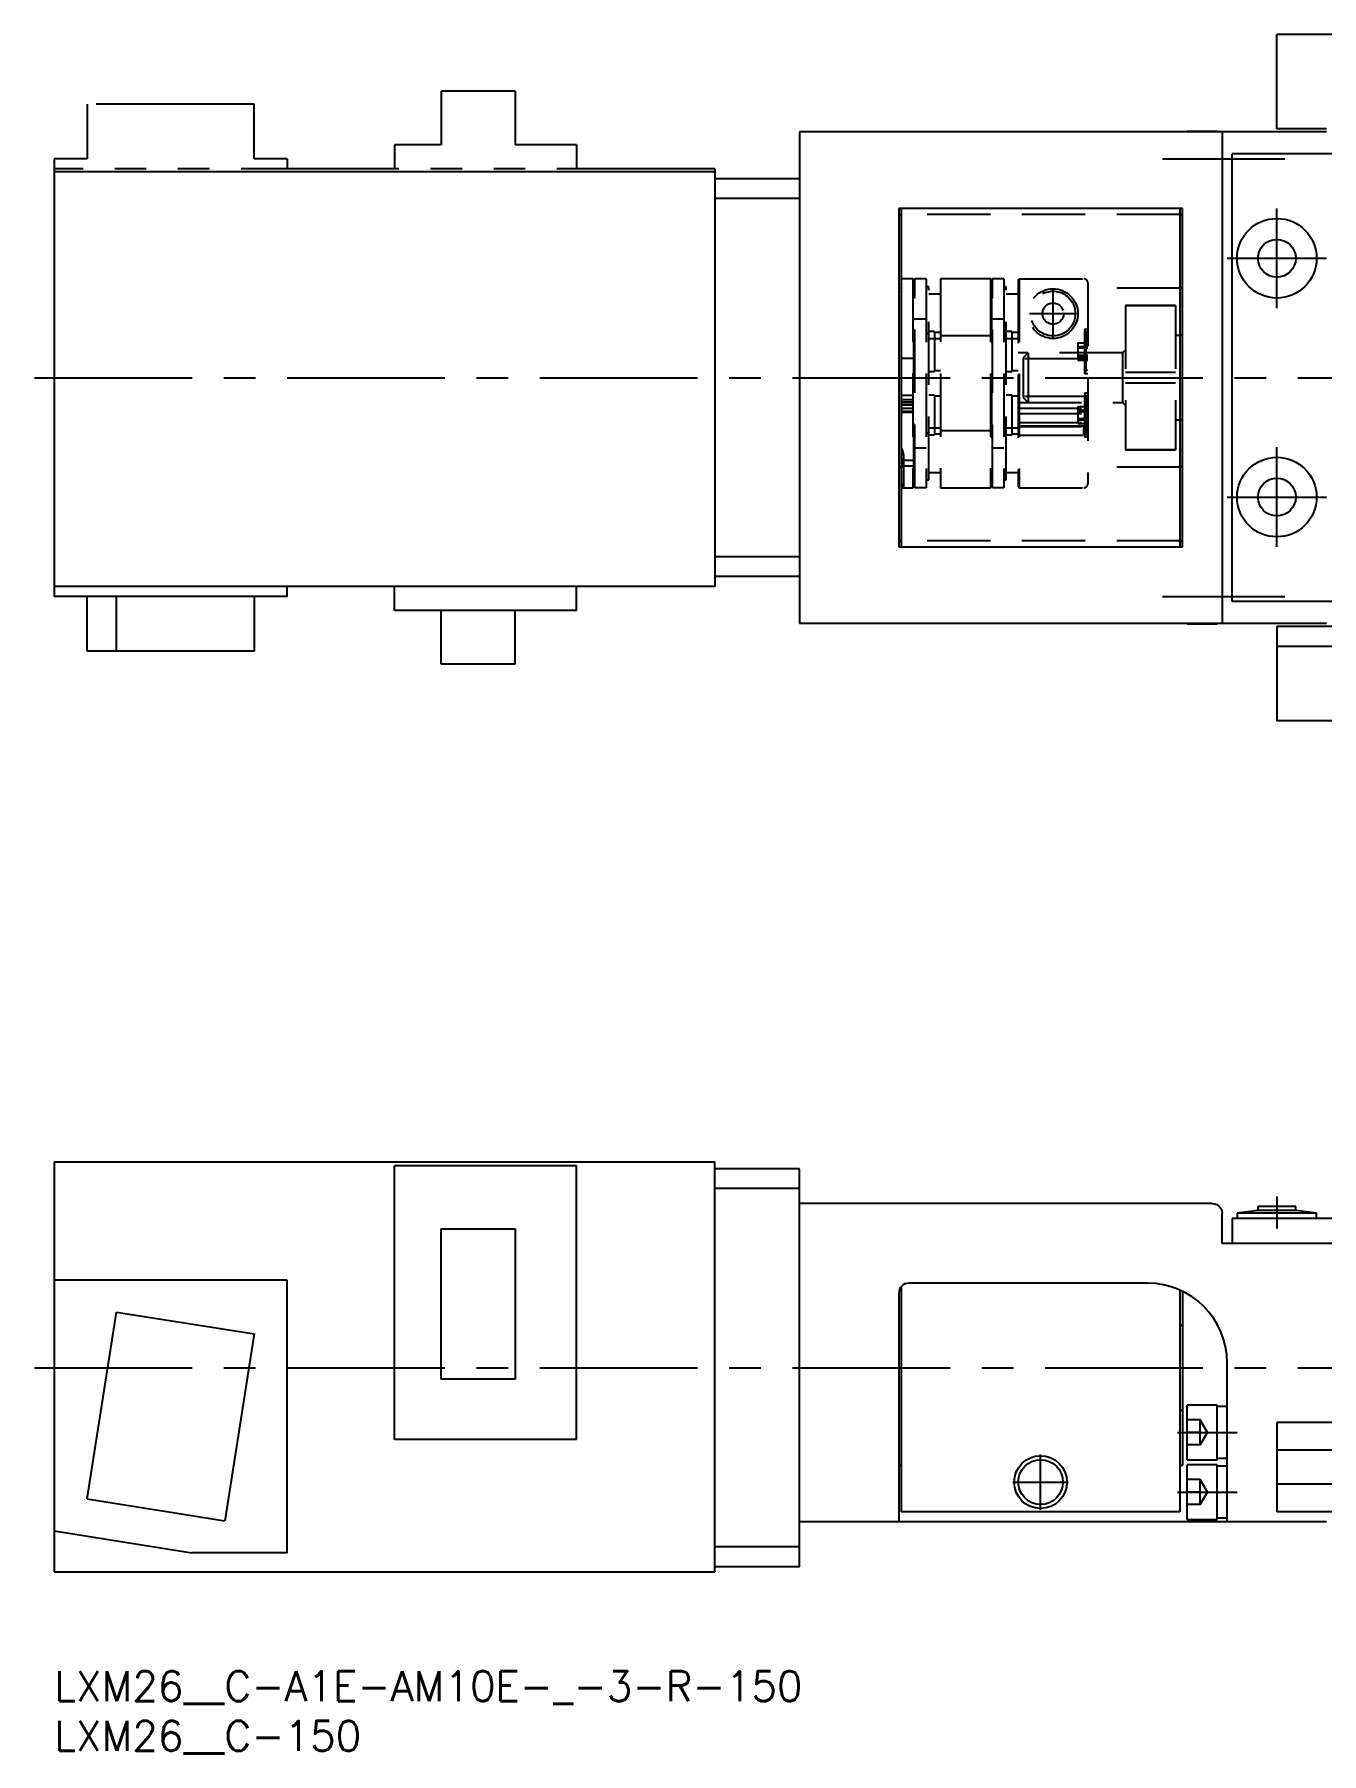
# Model space of a CAD drawing. Extents: x -2 to 371, y -8 to 181.
# Drawn here: x -2 to 127.4, y -8.3 to 164.5 of the extents above; entities that cross this region are included whole.
import ezdxf

# ---------------------------------------------------------------- set-up
doc = ezdxf.new("R2010")
doc.units = 0
doc.header["$LTSCALE"] = 0.5
for name, pattern in [('CENTER', [50.8, 31.75, -6.35, 6.35, -6.35]), ('DASHED', [19.05, 12.7, -6.35]), ('PHANTOM', [63.5, 31.75, -6.35, 6.35, -6.35, 6.35, -6.35])]:
    doc.linetypes.add(name, pattern=pattern)
for name, color, linetype in [('MSM_CENTER', 1, 'CENTER'), ('MSM_CONTINUOUS', 7, 'CONTINUOUS'), ('MSM_DASHED', 4, 'DASHED'), ('MSM_IMAGINARY', 6, 'PHANTOM'), ('MSM_PART_NUMBER', 7, 'CONTINUOUS')]:
    doc.layers.add(name, color=color, linetype=linetype)
doc.styles.get("Standard").update_dxf_attribs({"font": 'txt.shx', "height": 3, "bigfont": 'bigfont.shx'})

# ---------------------------------------------------------------- blocks, each defined once
blk = doc.blocks.new('*U8')
at = {"layer": 'MSM_PART_NUMBER'}
blk.add_text('LXM26__C-A1E-AM10E-_-3-R-150', height=3, dxfattribs=at).set_placement((0, -3))
blk = doc.blocks.new('*U9')
at = {"layer": 'MSM_PART_NUMBER'}
blk.add_text('LXM26__C-150', height=3, dxfattribs=at).set_placement((0, -8))

msp = doc.modelspace()

# ---------------------------------------------------------------- linework, layer by layer
at = {"layer": 'MSM_CENTER'}
for p, q in [((111.4, 152.01), (123.71, 152.01)), ((122.9, 137.01), (122.9, 147.01)), ((117.9, 142.01), (127.9, 142.01)), ((100.4, 134.09), (100.4, 138.81)), ((98.04, 136.45), (102.76, 136.45)), ((-2, 130.01), (289.9, 130.01)), ((122.9, 113.01), (122.9, 123.01)), ((117.9, 118.01), (127.9, 118.01)), ((111.4, 108.01), (123.71, 108.01)), ((122.9, 47.7), (122.9, 44.5)), ((-2, 30.5), (289.9, 30.5)), ((112.9, 24), (118.9, 24)), ((99.15, 16.22), (99.15, 21.78)), ((96.37, 19), (101.93, 19)), ((112.9, 18), (118.9, 18))]:
    msp.add_line(p, q, dxfattribs=at)
at = {"layer": 'MSM_CONTINUOUS'}
for p, q in [((127.9, 154.71), (74.9, 154.71)), ((74.9, 154.71), (74.9, 105.31)), ((113.9, 154.71), (113.9, 154.76)), ((116.9, 154.76), (113.9, 154.76)), ((116.9, 154.71), (116.9, 154.76)), ((117.4, 154.71), (117.4, 105.31)), ((118.4, 107.51), (118.4, 152.51)), ((287.4, 152.51), (118.4, 152.51)), ((66.4, 150.71), (0, 150.71)), ((0, 150.71), (0, 108.01)), ((66.4, 150.71), (66.4, 109.01)), ((74.9, 150.01), (66.4, 150.01)), ((74.9, 148.01), (66.4, 148.01)), ((84.9, 147.01), (84.9, 113.01)), ((113.4, 147.01), (84.9, 147.01)), ((85.15, 147.01), (85.15, 113.01)), ((113.15, 147.01), (113.15, 113.01)), ((113.4, 113.01), (113.4, 147.01)), ((84.9, 146.41), (85.15, 146.41)), ((113.15, 146.41), (113.4, 146.41)), ((113.4, 139.04), (113.15, 139.04)), ((113.4, 134.29), (113.15, 134.29)), ((113.15, 125.79), (113.4, 125.79)), ((113.4, 121.04), (113.15, 121.04)), ((84.9, 113.61), (85.15, 113.61)), ((84.9, 113.01), (113.4, 113.01)), ((113.15, 113.61), (113.4, 113.61)), ((74.9, 112.01), (66.4, 112.01)), ((66.4, 109.01), (0, 109.01)), ((23.4, 108.01), (23.4, 109.01)), ((34.2, 106.61), (34.2, 109.01)), ((52.5, 106.61), (52.5, 109.01)), ((74.9, 110.01), (66.4, 110.01)), ((23.4, 108.01), (0, 108.01)), ((3.3, 102.51), (3.3, 108.01)), ((6.27, 102.51), (6.27, 108.01)), ((20.1, 108.01), (20.1, 102.51)), ((287.4, 107.51), (118.4, 107.51)), ((52.5, 106.61), (34.2, 106.61)), ((38.88, 101.21), (38.88, 106.61)), ((46.33, 101.21), (46.33, 106.61)), ((127.9, 105.31), (74.9, 105.31)), ((113.9, 105.26), (113.9, 105.31)), ((113.9, 105.26), (116.9, 105.26)), ((116.9, 105.26), (116.9, 105.31)), ((180.2, 105.01), (122.9, 105.01)), ((122.9, 105.01), (122.9, 95.51)), ((20.1, 102.51), (3.3, 102.51)), ((46.33, 101.21), (38.88, 101.21)), ((198.9, 95.51), (122.9, 95.51)), ((0, 51.2), (66.4, 51.2)), ((0, 51.2), (0, 10)), ((34.2, 23.3), (34.2, 50.8)), ((52.5, 50.8), (34.2, 50.8)), ((52.5, 23.3), (52.5, 50.8)), ((66.4, 10), (66.4, 51.2)), ((74.9, 50.5), (66.4, 50.5)), ((74.9, 10.5), (74.9, 50.5)), ((74.9, 48.5), (66.4, 48.5)), ((116.4, 47), (74.9, 47)), ((116.4, 47), (116.41, 47)), ((116.41, 47), (116.61, 46.98)), ((116.61, 46.98), (116.85, 46.89)), ((116.85, 46.89), (117.07, 46.74)), ((117.07, 46.74), (117.21, 46.59)), ((121, 46.7), (121, 46.3)), ((124.8, 46.7), (121, 46.7)), ((124.8, 46.3), (124.8, 46.7)), ((117.21, 46.59), (117.32, 46.4)), ((117.32, 46.4), (117.38, 46.22)), ((117.38, 46.22), (117.4, 46)), ((117.4, 43), (117.4, 46)), ((118.4, 45.5), (118.4, 43)), ((180.2, 45.5), (118.4, 45.5)), ((121, 46.3), (118.9, 46.05)), ((118.9, 46.05), (118.9, 45.5)), ((126.9, 46.05), (118.9, 46.05)), ((124.8, 46.3), (121, 46.3)), ((126.9, 46.05), (124.8, 46.3)), ((126.9, 45.5), (126.9, 46.05)), ((38.88, 44.45), (46.33, 44.45)), ((38.88, 29.35), (38.88, 44.45)), ((46.33, 44.45), (46.33, 29.35)), ((180.2, 43), (117.4, 43)), ((23.4, 39.3), (0, 39.3)), ((23.4, 11.9), (23.4, 39.3)), ((85.15, 38.66), (85.15, 16)), ((109.9, 39), (85.9, 39)), ((113.15, 38.31), (113.15, 16)), ((113.4, 38.19), (113.4, 20.7)), ((84.9, 38), (84.9, 15)), ((3.3, 17.31), (6.27, 36.08)), ((6.27, 36.08), (20.1, 33.89)), ((113.4, 34.75), (113.15, 34.75)), ((20.1, 33.89), (17.13, 15.12)), ((117.9, 15), (117.9, 31)), ((46.33, 29.35), (38.88, 29.35)), ((113.15, 26.25), (113.4, 26.25)), ((113.9, 21.25), (113.9, 26.75)), ((116.9, 26.75), (113.9, 26.75)), ((116.9, 21.25), (116.9, 26.75)), ((117.9, 26.6), (116.9, 26.6)), ((122.9, 25), (122.9, 16)), ((158.9, 25), (122.9, 25)), ((52.5, 23.3), (34.2, 23.3)), ((113.9, 21.25), (116.9, 21.25)), ((113.9, 15.25), (113.9, 20.75)), ((116.9, 20.75), (113.9, 20.75)), ((116.9, 21.4), (117.9, 21.4)), ((116.9, 15.25), (116.9, 20.75)), ((146.9, 22.2), (122.9, 22.2)), ((84.9, 20.7), (85.15, 20.7)), ((113.15, 20.7), (113.4, 20.7)), ((117.9, 20.6), (116.9, 20.6)), ((3.3, 17.31), (17.13, 15.12)), ((146.9, 18.8), (122.9, 18.8)), ((113.15, 16), (85.15, 16)), ((282.9, 16), (122.9, 16)), ((0, 14.09), (13.82, 11.9)), ((127.9, 15), (74.9, 15)), ((113.9, 15.25), (116.9, 15.25)), ((116.9, 15.4), (117.9, 15.4)), ((74.9, 12.5), (66.4, 12.5)), ((23.4, 11.9), (13.82, 11.9)), ((74.9, 10.5), (66.4, 10.5)), ((0, 10), (66.4, 10))]:
    msp.add_line(p, q, dxfattribs=at)
for centre, radius in [((122.9, 142.01), 4), ((122.9, 142.01), 1.9), ((122.9, 118.01), 4), ((122.9, 118.01), 1.9), ((99.15, 19), 2.65), ((99.15, 19), 2.25)]:
    msp.add_circle(centre, radius, dxfattribs=at)
for centre, radius, start, end in [((85.9, 38), 1, 90, 180), ((109.9, 31), 8, 0, 90)]:
    msp.add_arc(centre, radius, start, end, dxfattribs=at)
at = {"layer": 'MSM_DASHED'}
for p, q in [((113.15, 146.41), (85.15, 146.41)), ((85.15, 139.01), (84.9, 139.01)), ((86.3, 139.95), (85.15, 139.95)), ((86.3, 139.95), (86.3, 118.95)), ((86.4, 139.85), (86.3, 139.95)), ((86.5, 139.94), (86.4, 139.84)), ((86.4, 119.05), (86.4, 139.85)), ((86.5, 118.95), (86.5, 139.94)), ((87.65, 139.94), (86.5, 139.94)), ((87.65, 139.94), (87.65, 118.95)), ((87.9, 139.15), (87.65, 139.15)), ((87.9, 119.75), (87.9, 139.15)), ((89.1, 138.4), (87.9, 138.4)), ((94.1, 139.95), (89.1, 139.95)), ((89.1, 139.95), (89.1, 118.95)), ((94.2, 139.85), (94.1, 139.95)), ((94.1, 139.95), (94.1, 118.95)), ((94.3, 139.94), (94.2, 139.84)), ((94.2, 139.85), (94.2, 119.05)), ((94.3, 118.95), (94.3, 139.94)), ((95.45, 139.94), (94.3, 139.94)), ((95.45, 139.94), (95.45, 118.95)), ((95.7, 139.15), (95.45, 139.15)), ((95.7, 119.75), (95.7, 139.15)), ((96.9, 138.4), (95.7, 138.4)), ((96.9, 139.84), (97, 139.94)), ((96.9, 139.84), (96.9, 119.05)), ((97, 139.94), (97, 118.95)), ((97, 139.94), (103.5, 139.94)), ((103.9, 139.54), (103.9, 119.35)), ((113.15, 139.01), (103.9, 139.01)), ((107.7, 137.26), (107.7, 122.76)), ((112.7, 137.26), (107.7, 137.26)), ((112.7, 137.24), (107.7, 137.24)), ((112.7, 137.26), (112.7, 122.76)), ((86.4, 135.83), (86.5, 135.93)), ((86.5, 135.93), (87.65, 135.93)), ((94.2, 135.83), (94.3, 135.93)), ((94.3, 135.93), (95.45, 135.93)), ((103.9, 134.84), (103.55, 134.84)), ((103.55, 134.84), (103.55, 130.44)), ((87.9, 134.45), (87.65, 134.45)), ((88.5, 134.64), (87.9, 134.64)), ((87.9, 133.95), (89.1, 133.95)), ((88.5, 134.64), (88.5, 130.64)), ((89.1, 134.54), (88.5, 134.54)), ((94.2, 134.2), (89.1, 134.2)), ((95.7, 134.45), (95.45, 134.45)), ((96.3, 134.64), (95.7, 134.64)), ((95.7, 133.95), (96.9, 133.95)), ((96.3, 130.64), (96.3, 134.64)), ((96.9, 134.54), (96.3, 134.54)), ((102.9, 133.5), (103.9, 133.5)), ((102.9, 133.5), (102.9, 131.78)), ((102.9, 133.14), (103.9, 133.14)), ((103.7, 134.64), (103.55, 134.64)), ((103.9, 134.44), (103.7, 134.64)), ((103.7, 134.64), (103.7, 130.64)), ((113.15, 134.26), (112.7, 134.26)), ((86.4, 131.95), (85.15, 131.95)), ((107.4, 132.51), (96.9, 132.51)), ((103.9, 131.92), (96.9, 131.92)), ((97.9, 132.51), (97.4, 132.01)), ((97.4, 132.01), (97.4, 128.01)), ((97.9, 132.51), (97.9, 127.51)), ((102.9, 133.01), (103.9, 133.01)), ((102.9, 132.27), (103.9, 132.27)), ((102.9, 132.14), (103.9, 132.14)), ((102.9, 131.78), (103.9, 131.78)), ((107.7, 132.81), (107.4, 132.51)), ((107.4, 132.51), (107.4, 127.51)), ((87.9, 130.64), (88.5, 130.64)), ((88.5, 130.74), (89.1, 130.74)), ((95.7, 130.64), (96.3, 130.64)), ((96.3, 130.74), (96.9, 130.74)), ((103.55, 130.64), (103.7, 130.64)), ((103.55, 130.44), (103.9, 130.44)), ((103.7, 130.64), (103.9, 130.84)), ((107.7, 130.56), (112.7, 130.56)), ((86.4, 128.21), (85.15, 128.21)), ((88.5, 128.26), (87.9, 128.26)), ((88.5, 128.26), (88.5, 124.26)), ((89.1, 128.16), (88.5, 128.16)), ((96.3, 128.26), (95.7, 128.26)), ((96.3, 124.26), (96.3, 128.26)), ((96.9, 128.16), (96.3, 128.16)), ((103.9, 128.11), (96.9, 128.11)), ((97.4, 128.01), (97.9, 127.51)), ((103.9, 128.46), (103.55, 128.46)), ((103.55, 128.46), (103.55, 124.06)), ((103.7, 128.26), (103.55, 128.26)), ((103.9, 128.06), (103.7, 128.26)), ((103.7, 128.26), (103.7, 124.26)), ((112.7, 129.47), (107.7, 129.47)), ((85.15, 127.82), (86.4, 127.82)), ((85.15, 127.58), (86.3, 127.58)), ((86.4, 127.3), (85.15, 127.3)), ((86.4, 127.24), (85.15, 127.24)), ((85.15, 126.95), (86.4, 126.95)), ((86.3, 126.6), (85.15, 126.6)), ((85.15, 126.54), (86.4, 126.54)), ((86.3, 127.58), (86.4, 127.6)), ((86.4, 126.63), (86.3, 126.6)), ((96.9, 127.51), (107.4, 127.51)), ((96.9, 126.95), (103.9, 126.95)), ((96.9, 126.42), (103.9, 126.42)), ((102.9, 127.12), (103.9, 127.12)), ((102.9, 127.12), (102.9, 125.4)), ((102.9, 126.76), (103.9, 126.76)), ((102.9, 126.62), (103.9, 126.62)), ((107.4, 127.51), (107.7, 127.21)), ((87.65, 124.45), (87.9, 124.45)), ((89.1, 124.94), (87.9, 124.94)), ((89.1, 124.7), (94.2, 124.7)), ((95.45, 124.45), (95.7, 124.45)), ((96.9, 124.94), (95.7, 124.94)), ((96.9, 125.52), (103.9, 125.52)), ((97, 125.13), (96.9, 125.18)), ((96.9, 125.11), (103.9, 125.11)), ((103.5, 125.13), (97, 125.13)), ((102.9, 125.89), (103.9, 125.89)), ((102.9, 125.76), (103.9, 125.76)), ((102.9, 125.4), (103.9, 125.4)), ((103.5, 124.24), (103.5, 125.13)), ((103.7, 124.26), (103.9, 124.46)), ((112.7, 125.76), (113.15, 125.76)), ((86.4, 123.07), (86.5, 122.97)), ((86.5, 122.97), (87.65, 122.97)), ((87.9, 124.26), (88.5, 124.26)), ((88.5, 124.36), (89.1, 124.36)), ((94.2, 123.07), (94.3, 122.97)), ((94.3, 122.97), (95.45, 122.97)), ((95.7, 124.26), (96.3, 124.26)), ((96.3, 124.36), (96.9, 124.36)), ((96.9, 124.29), (97, 124.24)), ((97, 124.24), (103.5, 124.24)), ((103.55, 124.26), (103.7, 124.26)), ((103.55, 124.06), (103.9, 124.06)), ((107.7, 122.79), (112.7, 122.79)), ((107.7, 122.76), (112.7, 122.76)), ((85.15, 121.01), (84.9, 121.01)), ((86.3, 121.67), (85.15, 121.67)), ((85.15, 121.15), (86.3, 121.15)), ((85.4, 119.06), (85.4, 122.09)), ((86.4, 121.75), (86.3, 121.67)), ((86.3, 121.15), (86.4, 121.23)), ((113.15, 121.01), (103.9, 121.01)), ((87.65, 119.75), (87.9, 119.75)), ((87.9, 120.49), (89.1, 120.49)), ((95.45, 119.75), (95.7, 119.75)), ((95.7, 120.49), (96.9, 120.49)), ((85.17, 118.95), (86.3, 118.95)), ((86.3, 118.95), (86.4, 119.05)), ((86.5, 118.95), (86.4, 119.06)), ((87.65, 118.95), (86.5, 118.95)), ((89.1, 118.95), (94.1, 118.95)), ((94.1, 118.95), (94.2, 119.05)), ((94.3, 118.95), (94.2, 119.06)), ((95.45, 118.95), (94.3, 118.95)), ((96.9, 119.05), (97, 118.95)), ((97, 118.95), (103.5, 118.95)), ((113.15, 113.61), (85.15, 113.61)), ((122.9, 103.01), (180.2, 103.01)), ((115.2, 25.25), (113.9, 25.25)), ((115.2, 22.75), (115.2, 25.25)), ((115.92, 24), (115.2, 25.25)), ((115.2, 24), (113.9, 24)), ((115.2, 22.75), (113.9, 22.75)), ((115.2, 22.75), (115.92, 24)), ((115.2, 19.25), (113.9, 19.25)), ((115.2, 16.75), (115.2, 19.25)), ((115.92, 18), (115.2, 19.25)), ((115.2, 18), (113.9, 18)), ((115.2, 16.75), (115.92, 18)), ((115.2, 16.75), (113.9, 16.75))]:
    msp.add_line(p, q, dxfattribs=at)
for radius in [2.5, 2.25, 1.06]:
    msp.add_circle((100.4, 136.45), radius, dxfattribs=at)
for centre, radius, start, end in [((103.5, 139.54), 0.4, 359.9744, 89.9823), ((103.54, 125.57), 0.437, 264.2291, 324.657), ((103.53, 124.71), 0.464, 266.2159, 322.6703), ((83.94, 122.09), 1.46, 326.0284, 33.9716), ((84.92, 118.89), 0.508, 19.5832, 63.2685), ((103.5, 119.35), 0.4, 270, 0), ((85.17, 119.51), 0.559, 267.7494, 286.9653), ((85.31, 119.06), 0.09, 286.1983, 357.7901)]:
    msp.add_arc(centre, radius, start, end, dxfattribs=at)
at = {"layer": 'MSM_IMAGINARY'}
for p, q in [((122.9, 155.01), (122.9, 164.51)), ((198.9, 164.51), (122.9, 164.51)), ((3.3, 157.51), (3.3, 152.01)), ((20.1, 157.51), (3.3, 157.51)), ((20.1, 152.01), (20.1, 157.51)), ((38.88, 158.81), (38.88, 153.41)), ((46.33, 158.81), (38.88, 158.81)), ((46.33, 158.81), (46.33, 153.41)), ((127.9, 155.01), (122.9, 155.01)), ((34.2, 153.41), (34.2, 151.01)), ((38.88, 153.41), (34.2, 153.41)), ((52.5, 153.41), (46.33, 153.41)), ((52.5, 153.41), (52.5, 151.01)), ((0, 152.01), (0, 150.71)), ((3.3, 152.01), (0, 152.01)), ((66.4, 151.01), (0, 151.01)), ((23.4, 152.01), (20.1, 152.01)), ((23.4, 152.01), (23.4, 151.01)), ((66.4, 151.01), (66.4, 150.71))]:
    msp.add_line(p, q, dxfattribs=at)

# ---------------------------------------------------------------- block references
at = {"layer": 'MSM_CONTINUOUS'}
for name in ['*U8', '*U9']:
    msp.add_blockref(name, (0, 0), dxfattribs=at)

doc.saveas('drawing.dxf')
